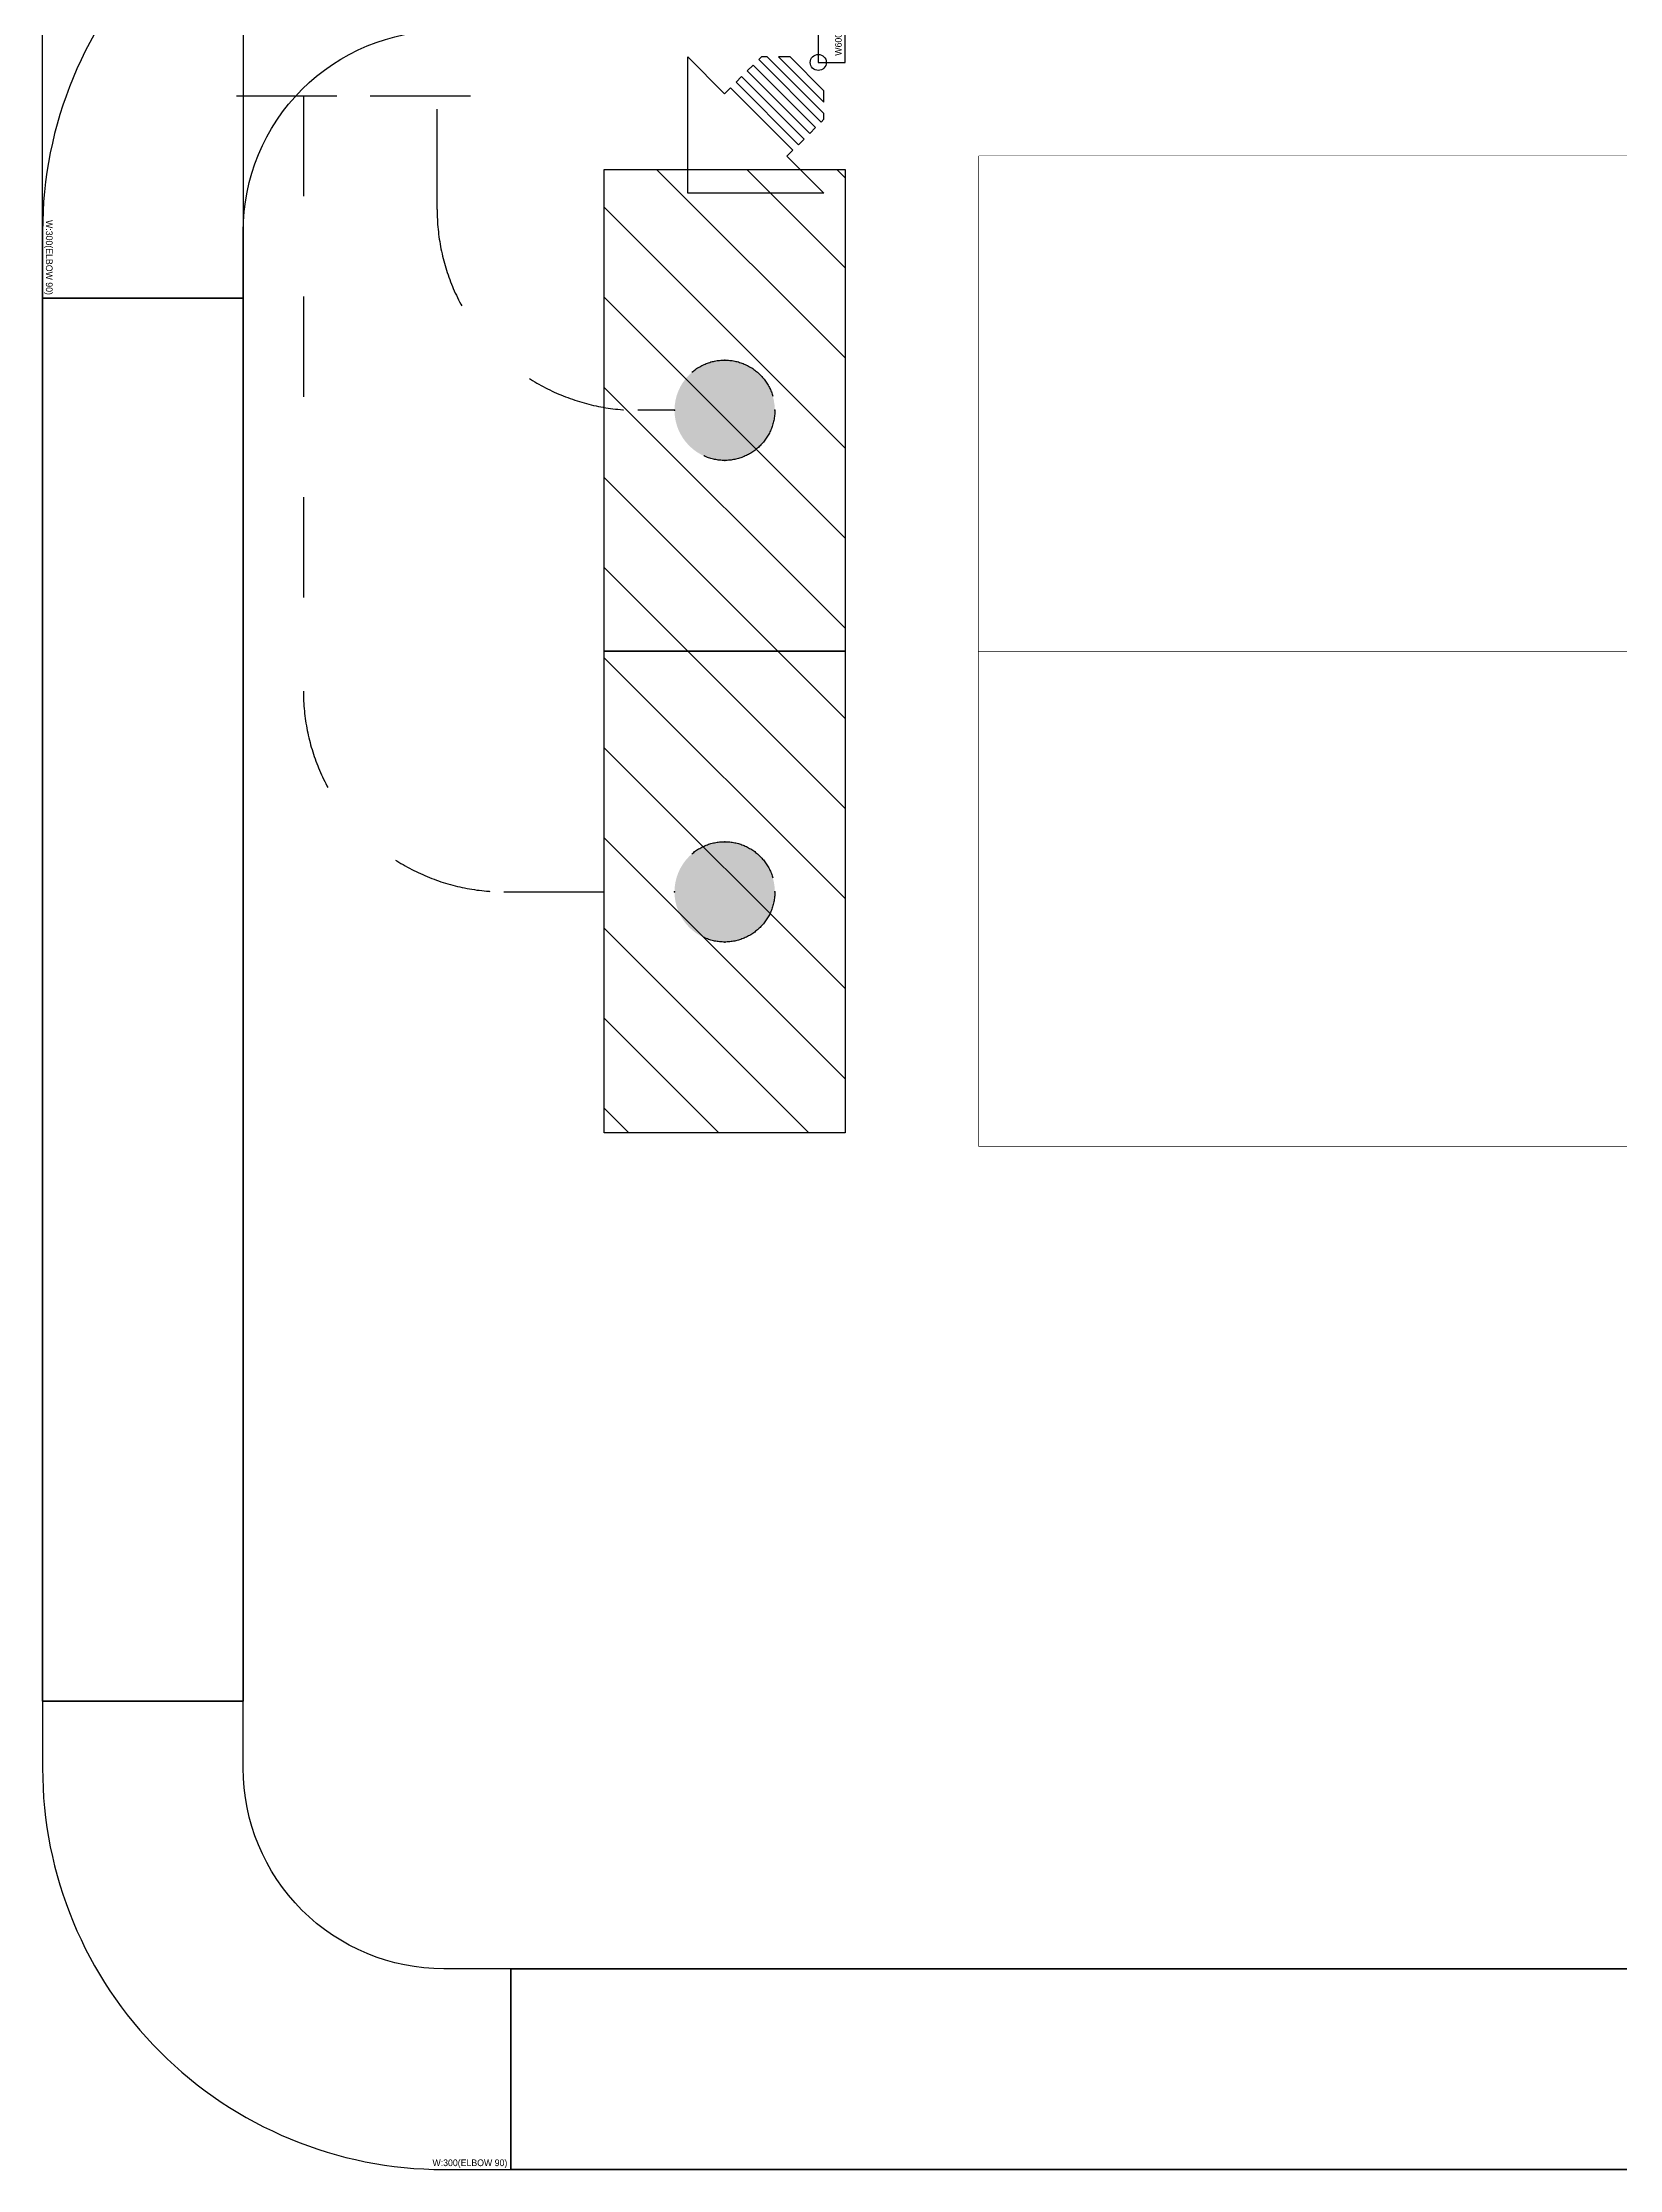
# Model space of a CAD drawing. Header units: millimetres. Extents: x -149088 to 500787, y -530175 to 1035835.
# Drawn here: x 93654 to 96012, y -55295 to -52115 of the extents above; entities that cross this region are included whole.
import ezdxf
from ezdxf.enums import TextEntityAlignment as Align

# ---------------------------------------------------------------- set-up
doc = ezdxf.new("R2010")
doc.units = ezdxf.units.MM
doc.header["$LTSCALE"] = 150
doc.linetypes.add('D1', pattern=[3, 1, -1, 1])
for name, color, linetype in [('------01 Distribution Panel', 3, 'Continuous'), ('------01 Distribution Panel_UPS_Emgency', 232, 'Continuous'), ('-----00 LV_CABLE', 2, 'Continuous'), ('-----26 Electrical Cable Tray', 200, 'Continuous'), ('-----26 Electrical Cable Tray_건물(UPS)', 100, 'Continuous')]:
    doc.layers.add(name, color=color, linetype=linetype)
doc.styles.add('ELEC', font='')
doc.styles.get('ELEC').set_extended_font_data('Dotum')

# ---------------------------------------------------------------- blocks, each defined once
blk = doc.blocks.new('A02')
h = blk.add_hatch()
h.set_pattern_fill('ANSI31', color=256, scale=25, style=0)
h.set_pattern_definition([(45, (-2000, -19200), (-56.1266, 56.1266), [])])
h.paths.add_polyline_path([(-300, 300), (-300, 0), (300, 0), (300, 300)])
blk.add_lwpolyline([(300, 0), (-300, 0), (-300, 300), (300, 300)], close=True)
blk = doc.blocks.new('11')
at = {"linetype": 'D1'}
h = blk.add_hatch(color=256, dxfattribs=at)
edge = h.paths.add_edge_path()
edge.add_arc((0, 0), 75, 0, 360)
blk.add_circle((0, 0), 75, dxfattribs=at)
for p in [(0, 75), (-75, 0), (75, 0), (0, -75)]:
    blk.add_point(p, dxfattribs=at)
blk = doc.blocks.new('TRAY (U-D)')
at = {"color": 0}
for points in [[(156, 467), (-28, 651), (651, 651), (651, -28), (467, 156), (438, 127), (127, 438)], [(14, 325), (325, 14), (354, 42), (42, 354)], [(71, 382), (382, 71), (410, 99), (99, 410)], [(-28, 283), (-28, 255), (255, -28), (283, -28), (297, -14), (-14, 297)], [(-28, 198), (-28, 141), (141, -28), (198, -28)]]:
    blk.add_lwpolyline(points, close=True, dxfattribs=at)
blk.add_circle((0, 0), 40, dxfattribs=at)
blk = doc.blocks.new('*U10')
at = {"linetype": 'Continuous', "ltscale": 0.1}
for p, q in [((-250, 56.6), (-250, 58.6)), ((-200, 56.6), (-200, 58.6)), ((-150, 56.6), (-150, 58.6)), ((-100, 56.6), (-100, 58.6)), ((-50, 56.6), (-50, 58.6)), ((0, 56.6), (0, 58.6)), ((50, 56.6), (50, 58.6)), ((100, 56.6), (100, 58.6)), ((150, 56.6), (150, 58.6)), ((200, 56.6), (200, 58.6)), ((250, 56.6), (250, 58.6))]:
    blk.add_line(p, q, dxfattribs=at)
for points in [[(-300, 40), (-300, 140), (-275, 140), (-275, 137.4), (-297.4, 137.4), (-297.4, 40)], [(300, 40), (300, 140), (275, 140), (275, 137.4), (297.4, 137.4), (297.4, 40)], [(-297.4, 58.6), (297.4, 58.6)], [(-297.4, 56.6), (297.4, 56.6)], [(297.4, 42.6), (-297.4, 42.6)]]:
    blk.add_lwpolyline(points, dxfattribs=at)
blk.add_lwpolyline([(350, 0), (350, 40), (-350, 40), (-350, 0)], close=True, dxfattribs=at)
at = {"linetype": 'Continuous', "ltscale": 0.1, "style": 'ELEC'}
blk.add_text('W600*H100', height=10, dxfattribs=at).set_placement((-340, 10), align=Align.MIDDLE_LEFT)
blk = doc.blocks.new('*U27')
at = {"color": 0}
blk.add_lwpolyline([(0, 0), (-100, 0, -0.414214), (-400, 300), (-400, 400), (-700, 400), (-700, 300, 0.414214), (-100, -300), (0, -300)], format="xyb", close=True, dxfattribs=at)
at = {"color": 0, "style": 'ELEC'}
blk.add_text('W:300(ELBOW 90)', height=10, dxfattribs=at).set_placement((-5, -290), align=Align.MIDDLE_RIGHT)

msp = doc.modelspace()

# ---------------------------------------------------------------- linework, layer by layer
at = {"layer": '------01 Distribution Panel', "color": 1}
msp.add_lwpolyline([(98556.7, -53025), (98556.7, -53765), (95053.6, -53765), (95053.6, -53025)], close=True, dxfattribs=at)
at = {"layer": '-----00 LV_CABLE', "linetype": 'D1', "elevation": 0}
for points in [[(93943.6, -52195), (94143.6, -52195)], [(94143.6, -52195), (94343.6, -52195)]]:
    msp.add_lwpolyline(points, dxfattribs=at)
for points in [[(94043.6, -52195), (94043.6, -53085, 0.414214), (94343.6, -53385), (94598.6, -53385)], [(94598.6, -52665), (94543.6, -52665, -0.414214), (94243.6, -52365), (94243.6, -52195)]]:
    msp.add_lwpolyline(points, format="xyb", dxfattribs=at)
at = {"layer": '-----26 Electrical Cable Tray'}
for points in [[(93653.6, -54595), (93953.6, -54595), (93953.6, -52497.6), (93653.6, -52497.6)], [(94353.6, -54995), (94353.6, -55295), (100443.6, -55295), (100443.6, -54995)]]:
    msp.add_lwpolyline(points, close=True, dxfattribs=at)
at = {"layer": '-----26 Electrical Cable Tray_건물(UPS)'}
for points in [[(93653.6, -51647.6), (93953.6, -51647.6), (93953.6, -54595), (93653.6, -54595)], [(94353.6, -55295), (94353.6, -54995), (100443.6, -54995), (100443.6, -55295)]]:
    msp.add_lwpolyline(points, close=True, dxfattribs=at)

# ---------------------------------------------------------------- block references
at = {"layer": '------01 Distribution Panel_UPS_Emgency', "xscale": 1.2, "yscale": 1.2, "zscale": 1.2, "rotation": 270}
for p in [(94493.6, -52665), (94493.6, -53385)]:
    msp.add_blockref('A02', p, dxfattribs=at)
at = {"layer": '-----00 LV_CABLE', "linetype": 'D1'}
for p in [(94673.6, -52665), (94673.6, -53385)]:
    msp.add_blockref('11', p, dxfattribs=at)
at = {"layer": '-----26 Electrical Cable Tray'}
for name, p, rotation in [('*U10', (94853.6, -51795), 89.99999999999999), ('*U27', (93953.6, -52497.6), 270)]:
    msp.add_blockref(name, p, dxfattribs=dict(at, rotation=rotation))
at = {"layer": '-----26 Electrical Cable Tray', "xscale": 0.3, "yscale": 0.3, "zscale": 0.3, "rotation": 180}
msp.add_blockref('TRAY (U-D)', (94813.6, -52145), dxfattribs=at)
msp.add_blockref('TRAY (U-D)', (94813.6, -52145), dxfattribs=at)
at = {"layer": '-----26 Electrical Cable Tray'}
msp.add_blockref('*U27', (94353.6, -54995), dxfattribs=at)
at = {"layer": '-----26 Electrical Cable Tray_건물(UPS)'}
msp.add_blockref('*U27', (94353.6, -54995), dxfattribs=at)

# ---------------------------------------------------------------- next in the draw order: wipeouts: each hides what was drawn before it
at = {"color": 1}
msp.add_wipeout([(95053.6, -53025), (98556.7, -53025), (98556.7, -53765), (95053.6, -53765)], dxfattribs=at).dxf.layer = '------01 Distribution Panel'

# ---------------------------------------------------------------- next in the draw order: linework, layer by layer
at = {"layer": '------01 Distribution Panel', "color": 1}
msp.add_lwpolyline([(98556.7, -53025), (98556.7, -53765), (95053.6, -53765), (95053.6, -53025)], close=True, dxfattribs=at)

# ---------------------------------------------------------------- next in the draw order: wipeouts: each hides what was drawn before it
at = {"color": 1}
msp.add_wipeout([(95053.6, -53025), (98556.7, -53025), (98556.7, -53765), (95053.6, -53765)], dxfattribs=at).dxf.layer = '------01 Distribution Panel_UPS_Emgency'

# ---------------------------------------------------------------- next in the draw order: linework, layer by layer
at = {"layer": '------01 Distribution Panel', "color": 1}
msp.add_lwpolyline([(98556.7, -52285), (98556.7, -53025), (95053.6, -53025), (95053.6, -52285)], close=True, dxfattribs=at)

# ---------------------------------------------------------------- next in the draw order: wipeouts: each hides what was drawn before it
at = {"color": 1}
msp.add_wipeout([(95053.6, -52285), (98556.7, -52285), (98556.7, -53025), (95053.6, -53025)], dxfattribs=at).dxf.layer = '------01 Distribution Panel'

# ---------------------------------------------------------------- next in the draw order: linework, layer by layer
at = {"layer": '------01 Distribution Panel', "color": 1}
msp.add_lwpolyline([(98556.7, -52285), (98556.7, -53025), (95053.6, -53025), (95053.6, -52285)], close=True, dxfattribs=at)

# ---------------------------------------------------------------- next in the draw order: wipeouts: each hides what was drawn before it
at = {"color": 1}
msp.add_wipeout([(95053.6, -52285), (98556.7, -52285), (98556.7, -53025), (95053.6, -53025)], dxfattribs=at).dxf.layer = '------01 Distribution Panel_UPS_Emgency'

doc.saveas('drawing.dxf')
